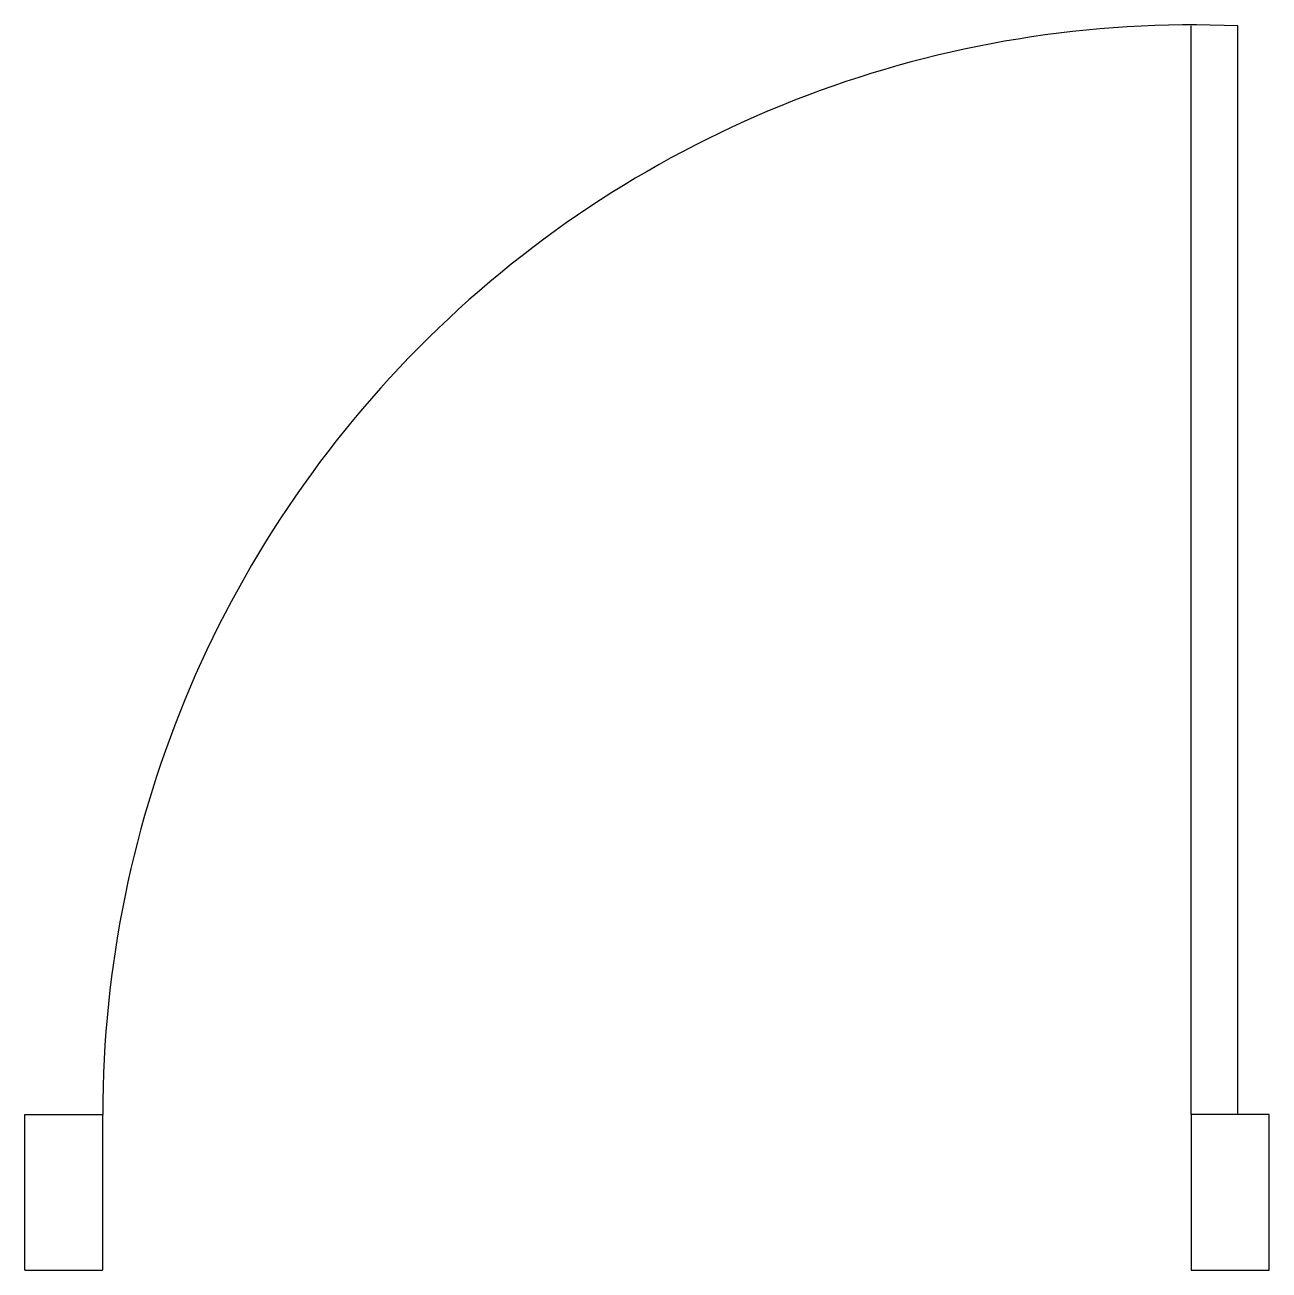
# Model space of a CAD drawing. Header units: millimetres. Extents: x 699.4 to 779.4, y 1187.1 to 1267.1.
import ezdxf

# ---------------------------------------------------------------- set-up
doc = ezdxf.new("R2010")
doc.units = ezdxf.units.MM

msp = doc.modelspace()

# ---------------------------------------------------------------- linework, layer by layer
for p, q in [((774.365, 1197.07), (774.365, 1267.07)), ((777.365, 1197.07), (777.365, 1267.07)), ((699.365, 1187.07), (699.365, 1197.07)), ((699.365, 1197.07), (704.365, 1197.07)), ((704.365, 1197.07), (704.365, 1187.07)), ((779.365, 1197.07), (774.365, 1197.07)), ((774.365, 1197.07), (774.365, 1187.07)), ((779.365, 1187.07), (779.365, 1197.07)), ((699.365, 1187.07), (704.365, 1187.07)), ((774.365, 1187.07), (779.365, 1187.07))]:
    msp.add_line(p, q)
msp.add_arc((774.468, 1197.028), 70.102, 87.63095, 179.96538)

doc.saveas('drawing.dxf')
